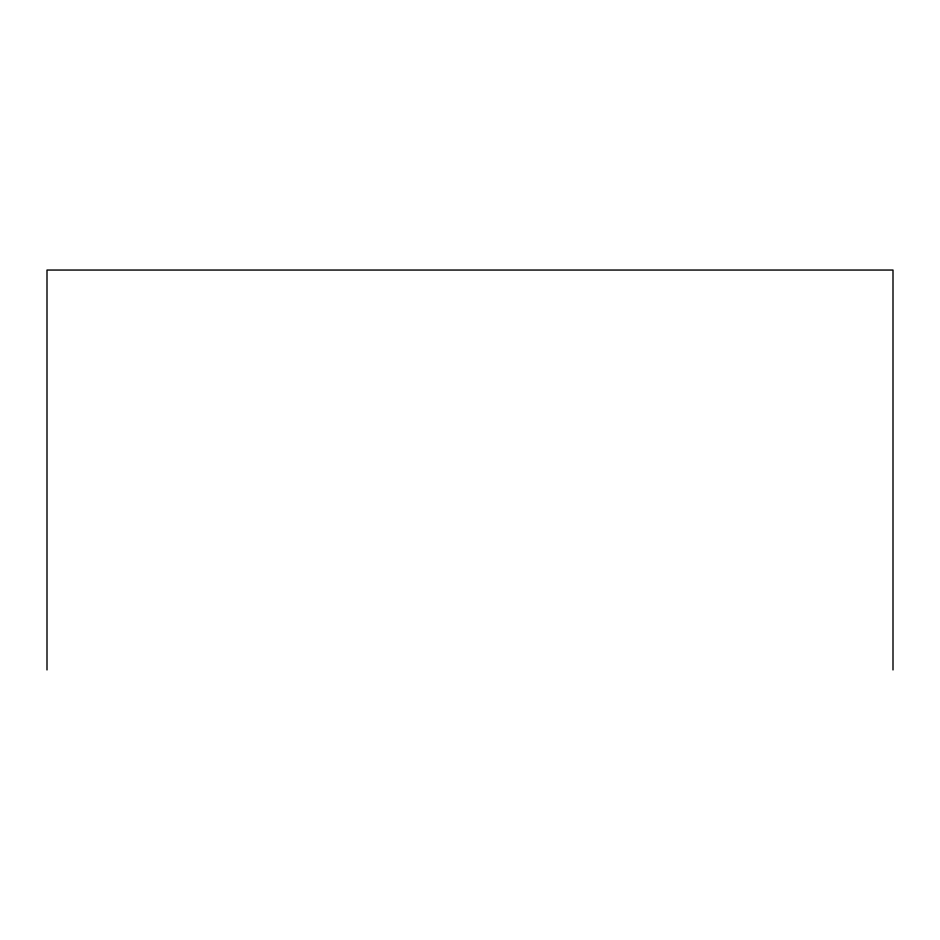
<?xml version="1.0" encoding="UTF-8"?>
<svg xmlns="http://www.w3.org/2000/svg" width="940" height="940" viewBox="0 0 940 940"><rect width="100%" height="100%" fill="white"/><g stroke="black" fill="none" stroke-linecap="round" stroke-linejoin="round"><path stroke-width="1.41" d="M893 669.95L893 270.05L47 270.05L47 669.95"/></g></svg>
